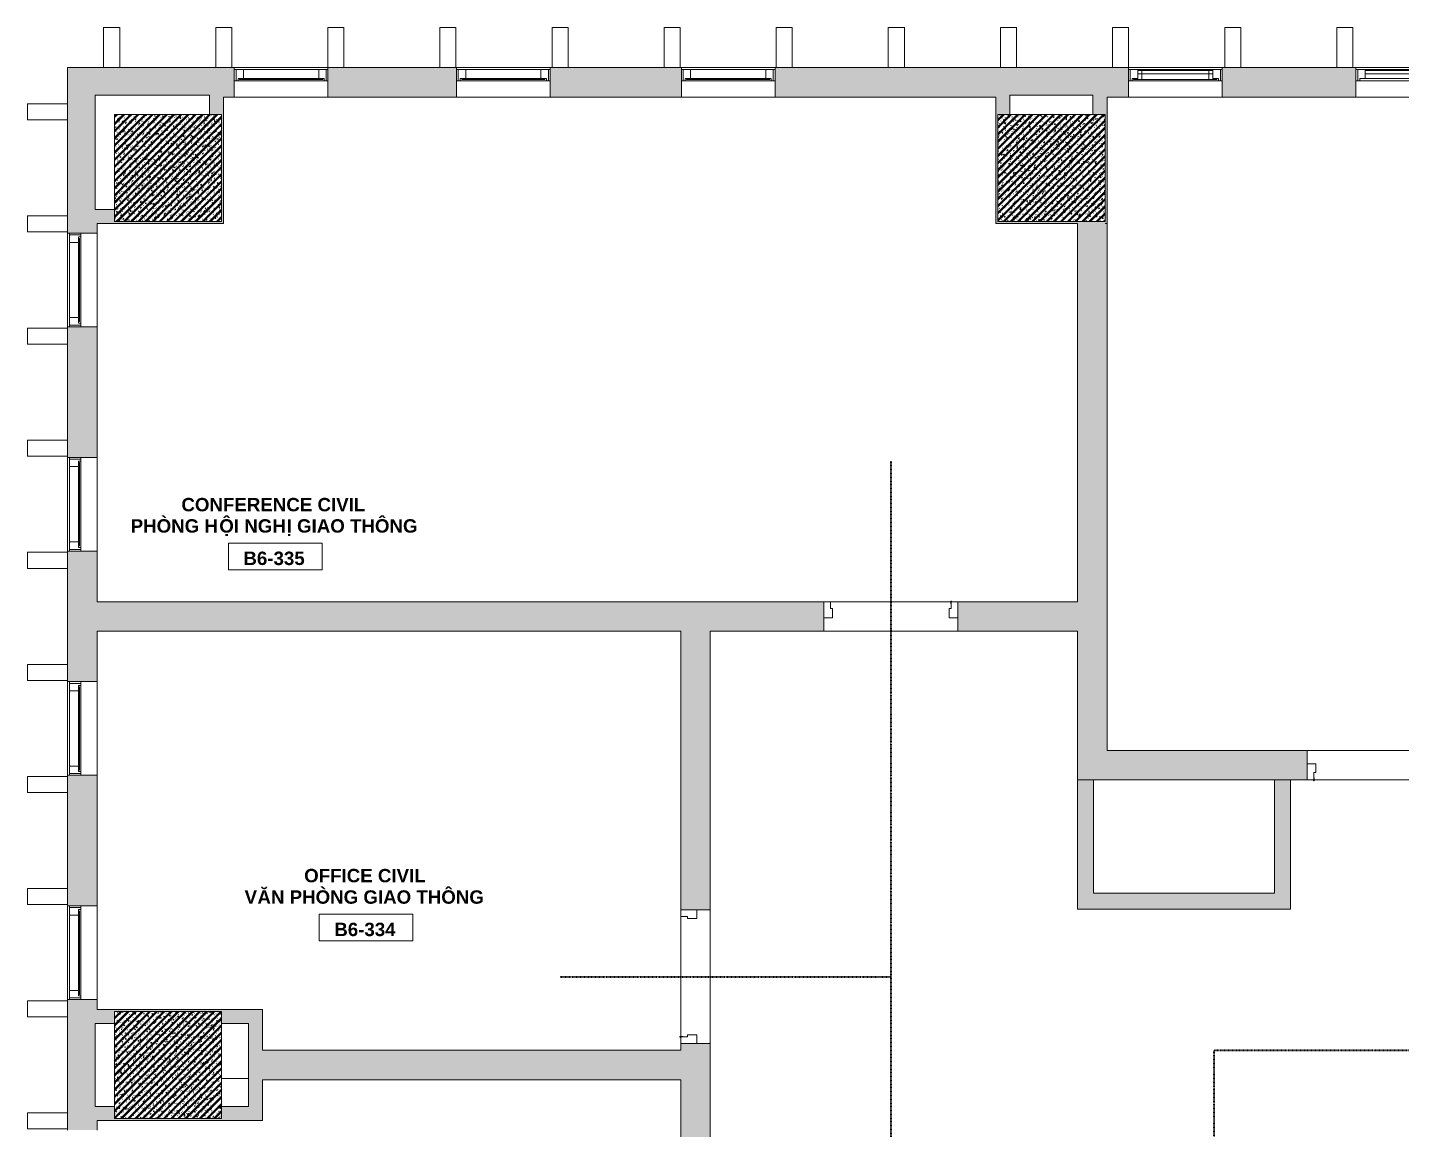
# Model space of a CAD drawing. Header units: millimetres. Extents: x -31340 to 17660, y 19597 to 75297.
# Drawn here: x -31340 to -21075, y 67065 to 75297 of the extents above; entities that cross this region are included whole.
import ezdxf

# ---------------------------------------------------------------- set-up
doc = ezdxf.new("R2010")
doc.units = ezdxf.units.MM
doc.linetypes.add('Dash', pattern=[6.35, 3.175, -3.175])
doc.linetypes.add('dash 1-1', pattern=[2, 1, -1])
for name, color, linetype, lineweight in [('A-AREA-IDEN', 2, 'Continuous', 9), ('A-DETL', 90, 'Continuous', 5), ('A-DOOR', 31, 'Continuous', 5), ('A-DOOR-FRAM', 31, 'Continuous', 5), ('A-FLOR', 192, 'Continuous', 5), ('A-GLAZ', 151, 'Continuous', 5), ('A-GLAZ-CWMG', 51, 'Continuous', 5), ('A-GLAZ-HDLN', 1, 'Dash', 5), ('A-WALL', 113, 'Continuous', 5), ('A-WALL-PATT', 111, 'Continuous', 5), ('S-COLS', 52, 'Continuous', 5)]:
    doc.layers.add(name, color=color, linetype=linetype, lineweight=lineweight)
doc.styles.add('Arial_B', font='arialbd.ttf', dxfattribs={"height": 100})
doc.styles.add('Arial_B_1', font='arialbd.ttf', dxfattribs={"height": 100})
pattern_1 = [(50, (0, 0), (63.763904, -5.57885), [6.668, -73.343]), (355, (0, 0), (-12.334876, 66.869514), [5.334, -58.674]), (100.451, (5.314, -0.465), (51.43036, 61.29098), [5.667, -62.332]), (46.184, (0, 17.78), (94.87722, -14.714836), [10.001, -110.014]), (96.636, (7.91, 16.55), (83.09115, 86.5993), [8.5, -93.497]), (351.184, (0, 17.78), (83.09204, 86.59928), [8.001, -88.011]), (21, (8.89, 13.335), (53.064487, -35.792726), [6.667, -73.342]), (326, (8.89, 13.335), (21.63066, 64.46546), [5.334, -58.674]), (71.451, (13.31, 10.35), (74.69646, 28.672367), [5.667, -62.332]), (37.5, (0, 0), (1.080413, 29.594271), [1.676, -56.286, 1.676, -57.887, -58.896]), (37.5, (0, 0), (1.080413, 29.594271), [-117.526, 1.676, -57.22]), (7.5, (0, 0), (23.386368, 35.063507), [1.676, -32.283, 1.676, -54.953, -22.447]), (7.5, (0, 0), (23.386368, 35.063507), [-90.589, 1.676, -20.771]), (327.5, (-19.825, 0), (47.456567, -2.0054684), [1.676, -20.549, 1.676, -67.666, -92.011]), (327.5, (-19.825, 0), (47.456567, -2.0054684), [-91.567, 1.676, -90.335]), (317.5, (-28.715, 0), (51.844948, 8.89904), [1.676, -27.216, 1.676, -44.374, -65.342]), (317.5, (-28.715, 0), (51.844948, 8.89904), [-74.943, 1.676, -63.665]), (45, (0, 0), (-26.715908, 26.715908), []), (45, (0, 10.89), (-26.715908, 26.715908), [])]

# ---------------------------------------------------------------- blocks, each defined once
blk = doc.blocks.new('DP3-D301 - DP3-D301-9166699-3rd Traffic Floor Plan - Pedestrian')
at = {"layer": 'A-DOOR'}
for p, q in [((447, -94), (447, -113)), ((450, -94), (447, -94)), ((450, -108), (450, -94))]:
    blk.add_line(p, q, dxfattribs=at)
for centre, radius, start, end in [((450, -113), 3, 180, 69.3211), ((450, -113), 3, 238.6638, 311.9935), ((450, -113), 3, 238.6638, 311.9935), ((450, -113), 3, 238.6638, 311.9935), ((450, -113), 3, 238.6638, 311.9935), ((450, -113), 3, 238.6638, 311.9935), ((450, -113), 3, 238.6638, 311.9935), ((450, -113), 3, 238.6638, 311.9935), ((452, -108), 2.19, 183.0662, 239.0753)]:
    blk.add_arc(centre, radius, start, end, dxfattribs=at)
at = {"layer": 'A-DOOR-FRAM'}
for p, q in [((-500, 10), (-435, 10)), ((-435, 10), (-435, -60)), ((435, 10), (500, 10)), ((435, -60), (435, 10)), ((-450, -60), (-450, -110)), ((-435, -60), (-450, -60)), ((450, -60), (435, -60)), ((450, -94), (450, -60)), ((-450, -110), (-500, -110)), ((500, -110), (451, -110))]:
    blk.add_line(p, q, dxfattribs=at)
blk = doc.blocks.new('DP3-D301 - DP3-D301-9166700-3rd Traffic Floor Plan - Pedestrian')
at = {"layer": 'A-DOOR'}
for p, q in [((447, 113), (447, 94)), ((450, 94), (450, 108)), ((447, 94), (450, 94))]:
    blk.add_line(p, q, dxfattribs=at)
for centre, radius, start, end in [((450, 113), 3, 290.6789, 180), ((450, 113), 3, 48.0065, 121.3362), ((450, 113), 3, 48.0065, 121.3362), ((450, 113), 3, 48.0065, 121.3362), ((450, 113), 3, 48.0065, 121.3362), ((450, 113), 3, 48.0065, 121.3362), ((450, 113), 3, 48.0065, 121.3362), ((450, 113), 3, 48.0065, 121.3362), ((452, 108), 2.19, 120.9247, 176.9338)]:
    blk.add_arc(centre, radius, start, end, dxfattribs=at)
at = {"layer": 'A-DOOR-FRAM'}
for p, q in [((-450, 110), (-500, 110)), ((-450, 60), (-450, 110)), ((500, 110), (451, 110)), ((-435, 60), (-450, 60)), ((-435, -10), (-435, 60)), ((450, 60), (435, 60)), ((435, 60), (435, -10)), ((450, 94), (450, 60)), ((-500, -10), (-435, -10)), ((435, -10), (500, -10))]:
    blk.add_line(p, q, dxfattribs=at)
blk = doc.blocks.new('VGU_CLUSTER_W1C - W2C - VGU_CLUSTER_W1C-8570440-3rd Traffic Floor Plan - Pedestrian')
at = {"layer": 'A-GLAZ', "lineweight": 9}
for p, q in [((-350, -12), (-337, -12)), ((-337, -95), (-350, -95)), ((-337, -12), (-322, -12)), ((-337, -95), (-337, -12)), ((-337, -12), (-337, -95)), ((-281, -95), (-337, -95)), ((-322, -12), (-322, -28)), ((-322, -28), (-281, -28)), ((-311, -21), (-251, -21)), ((-311, -28), (-311, -21)), ((-281, -28), (-311, -28)), ((-251, -21), (-251, -28)), ((251, -21), (311, -21)), ((251, -28), (251, -21)), ((281, -28), (322, -28)), ((311, -28), (281, -28)), ((337, -95), (281, -95)), ((311, -21), (311, -28)), ((322, -12), (337, -12)), ((322, -28), (322, -12)), ((337, -12), (337, -95)), ((337, -12), (350, -12)), ((337, -95), (337, -12)), ((350, -95), (337, -95))]:
    blk.add_line(p, q, dxfattribs=at)
at = {"layer": 'A-GLAZ'}
for p, q in [((-322, -12), (322, -12)), ((-281, -28), (281, -28)), ((-281, -28), (-281, -95)), ((281, -95), (-281, -95)), ((-251, -21), (251, -21)), ((281, -28), (281, -95))]:
    blk.add_line(p, q, dxfattribs=at)
blk = doc.blocks.new('DP3-D401 - DP3-D401-12130312-3rd Traffic Floor Plan - Pedestrian')
at = {"layer": 'A-DOOR'}
for p, q in [((-800, 10), (-735, 10)), ((-735, 10), (-735, -54)), ((735, 10), (800, 10)), ((735, -54), (735, 10)), ((-750, -54), (-750, -94)), ((-735, -54), (-750, -54)), ((-747, -94), (-750, -94)), ((-750, -94), (-750, -108)), ((-747, -113), (-747, -94)), ((750, -54), (735, -54)), ((747, -94), (747, -113)), ((750, -94), (747, -94)), ((750, -94), (750, -54)), ((750, -108), (750, -94)), ((-751, -110), (-800, -110)), ((800, -110), (751, -110))]:
    blk.add_line(p, q, dxfattribs=at)
for centre, radius, start, end in [((-750, -113), 3, 110.6789, 360), ((-750, -113), 3, 228.0065, 301.3362), ((-750, -113), 3, 228.0065, 301.3362), ((-750, -113), 3, 228.0065, 301.3362), ((-750, -113), 3, 228.0065, 301.3362), ((-750, -113), 3, 228.0065, 301.3362), ((-750, -113), 3, 228.0065, 301.3362), ((-750, -113), 3, 228.0065, 301.3362), ((-752, -108), 2.19, 300.9247, 356.9338), ((750, -113), 3, 180, 69.3211), ((750, -113), 3, 238.6638, 311.9935), ((750, -113), 3, 238.6638, 311.9935), ((750, -113), 3, 238.6638, 311.9935), ((750, -113), 3, 238.6638, 311.9935), ((750, -113), 3, 238.6638, 311.9935), ((750, -113), 3, 238.6638, 311.9935), ((750, -113), 3, 238.6638, 311.9935), ((752, -108), 2.19, 183.0662, 239.0753)]:
    blk.add_arc(centre, radius, start, end, dxfattribs=at)
blk = doc.blocks.new('VGU_CLUSTER_W1C - W2C - VGU_CLUSTER_W1C-8560554-3rd Traffic Floor Plan - Pedestrian')
at = {"layer": 'A-GLAZ', "lineweight": 9}
for p, q in [((-337, 95), (-350, 95)), ((-350, 12), (-337, 12)), ((-337, 95), (-337, 12)), ((-281, 95), (-337, 95)), ((-337, 12), (-337, 95)), ((-337, 12), (-322, 12)), ((-322, 12), (-322, 28)), ((-322, 28), (-281, 28)), ((-281, 28), (-311, 28)), ((-311, 28), (-311, 21)), ((-311, 21), (-251, 21)), ((-251, 21), (-251, 28)), ((251, 28), (251, 21)), ((251, 21), (311, 21)), ((337, 95), (281, 95)), ((281, 28), (322, 28)), ((311, 28), (281, 28)), ((311, 21), (311, 28)), ((322, 28), (322, 12)), ((322, 12), (337, 12)), ((337, 12), (337, 95)), ((350, 95), (337, 95)), ((337, 95), (337, 12)), ((337, 12), (350, 12))]:
    blk.add_line(p, q, dxfattribs=at)
at = {"layer": 'A-GLAZ'}
for p, q in [((-322, 12), (322, 12)), ((-281, 95), (281, 95)), ((-281, 95), (-281, 28)), ((281, 28), (-281, 28)), ((-251, 21), (251, 21)), ((281, 95), (281, 28))]:
    blk.add_line(p, q, dxfattribs=at)
blk = doc.blocks.new('VGU_CLUSTER_W1B - W2B - W3B - VGU_CLUSTER_W1B-12354645-3rd Traffic Floor Plan - Pedestrian')
at = {"layer": 'A-GLAZ', "lineweight": 9}
for p, q in [((-337, 95), (-350, 95)), ((-350, 12), (-337, 12)), ((-337, 95), (-337, 12)), ((-281, 95), (-337, 95)), ((-337, 12), (-337, 95)), ((-337, 12), (-322, 12)), ((-322, 12), (-322, 28)), ((-322, 28), (-281, 28)), ((-281, 28), (-311, 28)), ((-311, 28), (-311, 21)), ((-311, 21), (-251, 21)), ((-281, 28), (-281, 95)), ((-281, 88), (-281, 28)), ((-251, 88), (-281, 88)), ((281, 88), (-281, 88)), ((-281, 88), (-281, 63)), ((-281, 63), (281, 63)), ((-251, 21), (-251, 88)), ((281, 88), (251, 88)), ((251, 88), (251, 21)), ((251, 21), (311, 21)), ((337, 95), (281, 95)), ((281, 95), (281, 28)), ((281, 28), (281, 88)), ((281, 63), (281, 88)), ((311, 28), (281, 28)), ((281, 28), (322, 28)), ((311, 21), (311, 28)), ((322, 28), (322, 12)), ((322, 12), (337, 12)), ((337, 12), (337, 95)), ((350, 95), (337, 95)), ((337, 95), (337, 12)), ((337, 12), (350, 12))]:
    blk.add_line(p, q, dxfattribs=at)
at = {"layer": 'A-GLAZ'}
for p, q in [((-322, 12), (322, 12)), ((281, 95), (-281, 95)), ((-251, 21), (251, 21))]:
    blk.add_line(p, q, dxfattribs=at)
at = {"layer": 'A-GLAZ-HDLN'}
for p, q in [((-13, 95), (0, 95)), ((-13, 12), (0, 12)), ((13, 95), (0, 95)), ((13, 12), (0, 12))]:
    blk.add_line(p, q, dxfattribs=at)
blk = doc.blocks.new('VGU_CLUSTER_W1A - W2A - W3A - W4 - W5C - W6 - VGU_CLUSTER_W1A-8561551-3rd Traffic Floor Plan - Pedestrian')
at = {"layer": 'A-GLAZ', "lineweight": 9}
for p, q in [((-337, 95), (-350, 95)), ((-350, 12), (-337, 12)), ((-337, 95), (-337, 12)), ((-281, 95), (-337, 95)), ((-337, 12), (-337, 95)), ((-337, 12), (-322, 12)), ((-322, 12), (-322, 28)), ((-322, 28), (-281, 28)), ((-281, 28), (-281, 95)), ((281, 88), (-281, 88)), ((-281, 88), (-281, 63)), ((-281, 63), (281, 63)), ((337, 95), (281, 95)), ((281, 95), (281, 28)), ((281, 63), (281, 88)), ((281, 28), (322, 28)), ((322, 28), (322, 12)), ((322, 12), (337, 12)), ((337, 12), (337, 95)), ((350, 95), (337, 95)), ((337, 95), (337, 12)), ((337, 12), (350, 12))]:
    blk.add_line(p, q, dxfattribs=at)
at = {"layer": 'A-GLAZ'}
for p, q in [((-322, 12), (322, 12)), ((281, 95), (-281, 95)), ((-281, 28), (281, 28))]:
    blk.add_line(p, q, dxfattribs=at)
at = {"layer": 'A-GLAZ-HDLN'}
for p in [(-13, 12), (13, 12)]:
    blk.add_line(p, (0, 12), dxfattribs=at)
blk = doc.blocks.new('Room Tag - Room Tag-8377849-3rd Traffic Floor Plan - Pedestrian')
at = {"layer": 'A-AREA-IDEN'}
for p, q in [((-7, -0.80625), (-7, -4.80625)), ((-7, -0.80625), (7, -0.80625)), ((7, -0.80625), (7, -4.80625)), ((-7, -4.80625), (7, -4.80625))]:
    blk.add_line(p, q, dxfattribs=at)

msp = doc.modelspace()

# ---------------------------------------------------------------- hatches: boundary and pattern name
at = {"layer": 'A-WALL-PATT'}
for points in [[(-30835, 73937), (-30835, 74997), (-31040, 74997), (-31040, 73937)], [(-29980, 74792), (-29980, 74997), (-30835, 74997), (-30835, 74792)], [(-29875, 74647), (-29875, 74997), (-29980, 74997), (-29980, 74647), (-29890, 74647)], [(-24090, 74647), (-24000, 74647), (-24000, 74997), (-24105, 74997), (-24105, 74647)], [(-23380, 74792), (-23275, 74792), (-23275, 74997), (-24000, 74997), (-24000, 74792)], [(-23380, 74647), (-23275, 74647), (-23275, 74792), (-23380, 74792), (-23380, 74777)], [(-29875, 73832), (-29875, 74647), (-29890, 74647), (-29890, 73832)], [(-24090, 73832), (-24090, 74647), (-24105, 74647), (-24105, 73832)], [(-23275, 73832), (-23275, 74647), (-23290, 74647), (-23290, 73832)], [(-30690, 73832), (-30690, 73937), (-31040, 73937), (-31040, 73832), (-30820, 73832)], [(-29942, 73832), (-29890, 73832), (-29890, 73847), (-30690, 73847), (-30690, 73832)], [(-23290, 73832), (-23290, 73847), (-24090, 73847), (-24090, 73832), (-23495, 73832)], [(-23495, 69677), (-23275, 69677), (-23275, 73832), (-23495, 73832), (-23495, 69897)], [(-30820, 70787), (-26460, 70787), (-26460, 71007), (-30820, 71007)], [(-23375, 68712), (-23375, 69677), (-23495, 69677), (-23495, 68712)], [(-21905, 68832), (-21905, 69677), (-22025, 69677), (-22025, 68832)], [(-21905, 68712), (-21905, 68832), (-23375, 68832), (-23375, 68712), (-22025, 68712)], [(-31040, 67857), (-30690, 67857), (-30690, 67962), (-31040, 67962), (-31040, 67871)], [(-29942, 67947), (-29890, 67947), (-29890, 67962), (-30690, 67962), (-30690, 67947)], [(-29585, 67857), (-29585, 67962), (-29890, 67962), (-29890, 67857), (-29690, 67857)], [(-30835, 67857), (-31040, 67857), (-31040, 67237), (-30835, 67237)], [(-29585, 67237), (-29585, 67857), (-29690, 67857), (-29690, 67237)], [(-29585, 67437), (-26460, 67437), (-26460, 67657), (-29585, 67657)], [(-30690, 67132), (-30690, 67237), (-31040, 67237), (-31040, 67132), (-30820, 67132)], [(-29585, 67132), (-29585, 67237), (-29890, 67237), (-29890, 67132), (-29690, 67132)], [(-29942, 67132), (-29890, 67132), (-29890, 67147), (-30690, 67147), (-30690, 67132)]]:
    msp.add_hatch(color=256, dxfattribs=at).paths.add_polyline_path(points)
h = msp.add_hatch(color=256, dxfattribs=at)
h.paths.add_polyline_path([(-29095, 74777), (-28135, 74777), (-28135, 74997), (-29095, 74997), (-29095, 74908)])
h.paths.add_polyline_path([(-29795, 74777), (-29795, 74997), (-29875, 74997), (-29875, 74777)])
h.paths.add_polyline_path([(-24105, 74777), (-24105, 74997), (-25755, 74997), (-25755, 74777), (-24161, 74777)])
h.paths.add_polyline_path([(-26455, 74777), (-26455, 74997), (-27435, 74997), (-27435, 74777)])
h = msp.add_hatch(color=256, dxfattribs=at)
h.paths.add_polyline_path([(-19055, 74777), (-18085, 74777), (-18085, 74997), (-19055, 74997), (-19055, 74908)])
h.paths.add_polyline_path([(-23115, 74777), (-23115, 74997), (-23275, 74997), (-23275, 74777)])
h.paths.add_polyline_path([(-20715, 74777), (-19755, 74777), (-19755, 74997), (-20715, 74997), (-20715, 74908)])
h.paths.add_polyline_path([(-21415, 74777), (-21415, 74997), (-22415, 74997), (-22415, 74777), (-21849, 74777)])
h.paths.add_polyline_path([(-17385, 74777), (-17305, 74777), (-17305, 74997), (-17385, 74997), (-17385, 74908)])
h = msp.add_hatch(color=256, dxfattribs=at)
h.paths.add_polyline_path([(-31040, 67962), (-30820, 67962), (-30820, 68036), (-31040, 68036)])
h.paths.add_polyline_path([(-31040, 68736), (-30820, 68736), (-30820, 69711), (-31040, 69711), (-31040, 69044)])
h.paths.add_polyline_path([(-30820, 70411), (-30820, 71386), (-31040, 71386), (-31040, 70411)])
h.paths.add_polyline_path([(-31040, 72086), (-30820, 72086), (-30820, 73061), (-31040, 73061), (-31040, 72562)])
h.paths.add_polyline_path([(-30820, 73761), (-30820, 73832), (-31040, 73832), (-31040, 73761)])
h = msp.add_hatch(color=256, dxfattribs=at)
h.paths.add_polyline_path([(-24161, 70787), (-23495, 70787), (-23495, 71007), (-24390, 71007), (-24390, 70787)])
h.paths.add_polyline_path([(-26240, 70787), (-25390, 70787), (-25390, 71007), (-26460, 71007), (-26460, 70787)])
h = msp.add_hatch(color=256, dxfattribs=at)
h.paths.add_polyline_path([(-26460, 60422), (-26240, 60422), (-26240, 62887), (-26460, 62887), (-26460, 60432)])
h.paths.add_polyline_path([(-26240, 63887), (-26240, 64357), (-26460, 64357), (-26460, 63887)])
h.paths.add_polyline_path([(-26460, 65357), (-26240, 65357), (-26240, 67707), (-26460, 67707), (-26460, 65526)])
h.paths.add_polyline_path([(-26460, 68707), (-26240, 68707), (-26240, 70787), (-26460, 70787), (-26460, 70217)])
h = msp.add_hatch(color=256, dxfattribs=at)
h.paths.add_polyline_path([(-11555, 69677), (-10205, 69677), (-10205, 69897), (-11555, 69897)])
h.paths.add_polyline_path([(-12555, 69677), (-12555, 69897), (-20180, 69897), (-20180, 69677), (-12599, 69677)])
h.paths.add_polyline_path([(-23275, 69677), (-21780, 69677), (-21780, 69897), (-23275, 69897)])
h = msp.add_hatch(color=256, dxfattribs=at)
h.paths.add_polyline_path([(-30820, 61262), (-30820, 61336), (-31040, 61336), (-31040, 61262)])
h.paths.add_polyline_path([(-30820, 62036), (-30820, 63011), (-31040, 63011), (-31040, 62036)])
h.paths.add_polyline_path([(-31040, 63711), (-30820, 63711), (-30820, 64686), (-31040, 64686), (-31040, 64087)])
h.paths.add_polyline_path([(-31040, 65386), (-30820, 65386), (-30820, 66361), (-31040, 66361), (-31040, 65526)])
h.paths.add_polyline_path([(-31040, 67061), (-30820, 67061), (-30820, 67132), (-31040, 67132)])
at = {"layer": 'S-COLS'}
h = msp.add_hatch(dxfattribs=at)
h.set_pattern_fill('FP_1', color=256, style=0, pattern_type=2)
h.set_pattern_definition(pattern_1)
h.paths.add_polyline_path([(-29942, 73847), (-29890, 73847), (-29890, 74647), (-30690, 74647), (-30690, 73847)])
h = msp.add_hatch(dxfattribs=at)
h.set_pattern_fill('FP_1', color=256, style=0, pattern_type=2)
h.set_pattern_definition(pattern_1)
h.paths.add_polyline_path([(-23290, 73847), (-23290, 74647), (-24090, 74647), (-24090, 73847)])
h = msp.add_hatch(dxfattribs=at)
h.set_pattern_fill('FP_1', color=256, style=0, pattern_type=2)
h.set_pattern_definition(pattern_1)
h.paths.add_polyline_path([(-30690, 67147), (-29890, 67147), (-29890, 67947), (-30690, 67947), (-30690, 67871)])

# ---------------------------------------------------------------- linework, layer by layer
at = {"layer": 'A-DETL', "linetype": 'dash 1-1', "lineweight": 40}
for p, q in [((-24890, 72057), (-24890, 65357)), ((-27360, 68207), (-24890, 68207)), ((-22475, 67657), (-4475, 67657)), ((-22475, 63657), (-22475, 67657))]:
    msp.add_line(p, q, dxfattribs=at)
at = {"layer": 'A-FLOR'}
for p, q in [((-21780, 69897), (-20180, 69897)), ((-20233, 69677), (-21727, 69677)), ((-29890, 67447), (-29690, 67447))]:
    msp.add_line(p, q, dxfattribs=at)
at = {"layer": 'A-GLAZ-CWMG'}
for p, q in [((-30651, 75297), (-30771, 75297)), ((-30771, 75297), (-30771, 74997)), ((-30651, 74997), (-30651, 75297)), ((-29814, 75297), (-29934, 75297)), ((-29934, 75297), (-29934, 74997)), ((-29814, 74997), (-29814, 75297)), ((-28976, 75297), (-29096, 75297)), ((-29096, 75297), (-29096, 74997)), ((-28976, 74997), (-28976, 75297)), ((-28139, 75297), (-28259, 75297)), ((-28259, 75297), (-28259, 74997)), ((-28139, 74997), (-28139, 75297)), ((-27301, 75297), (-27421, 75297)), ((-27421, 75297), (-27421, 74997)), ((-27301, 74997), (-27301, 75297)), ((-26464, 75297), (-26584, 75297)), ((-26584, 75297), (-26584, 74997)), ((-26464, 74997), (-26464, 75297)), ((-25626, 75297), (-25746, 75297)), ((-25746, 75297), (-25746, 74997)), ((-25626, 74997), (-25626, 75297)), ((-24789, 75297), (-24909, 75297)), ((-24909, 75297), (-24909, 74997)), ((-24789, 74997), (-24789, 75297)), ((-23951, 75297), (-24071, 75297)), ((-24071, 75297), (-24071, 74997)), ((-23951, 74997), (-23951, 75297)), ((-23114, 75297), (-23234, 75297)), ((-23234, 75297), (-23234, 74997)), ((-23114, 74997), (-23114, 75297)), ((-22276, 75297), (-22396, 75297)), ((-22396, 75297), (-22396, 74997)), ((-22276, 74997), (-22276, 75297)), ((-21439, 75297), (-21559, 75297)), ((-21559, 75297), (-21559, 74997)), ((-21439, 74997), (-21439, 75297)), ((-30771, 74997), (-30651, 74997)), ((-29934, 74997), (-29814, 74997)), ((-29096, 74997), (-28976, 74997)), ((-28259, 74997), (-28139, 74997)), ((-27421, 74997), (-27301, 74997)), ((-26584, 74997), (-26464, 74997)), ((-25746, 74997), (-25626, 74997)), ((-24909, 74997), (-24789, 74997)), ((-24071, 74997), (-23951, 74997)), ((-23234, 74997), (-23114, 74997)), ((-22396, 74997), (-22276, 74997)), ((-21559, 74997), (-21439, 74997)), ((-31040, 74727), (-31340, 74727)), ((-31340, 74727), (-31340, 74607)), ((-31040, 74607), (-31040, 74727)), ((-31340, 74607), (-31040, 74607)), ((-31040, 73890), (-31340, 73890)), ((-31340, 73890), (-31340, 73770)), ((-31040, 73770), (-31040, 73890)), ((-31340, 73770), (-31040, 73770)), ((-31040, 73052), (-31340, 73052)), ((-31340, 73052), (-31340, 72932)), ((-31040, 72932), (-31040, 73052)), ((-31340, 72932), (-31040, 72932)), ((-31040, 72215), (-31340, 72215)), ((-31340, 72215), (-31340, 72095)), ((-31040, 72095), (-31040, 72215)), ((-31340, 72095), (-31040, 72095)), ((-31040, 71377), (-31340, 71377)), ((-31340, 71377), (-31340, 71257)), ((-31040, 71257), (-31040, 71377)), ((-31340, 71257), (-31040, 71257)), ((-31040, 70540), (-31340, 70540)), ((-31340, 70540), (-31340, 70420)), ((-31040, 70420), (-31040, 70540)), ((-31340, 70420), (-31040, 70420)), ((-31040, 69702), (-31340, 69702)), ((-31340, 69702), (-31340, 69582)), ((-31040, 69582), (-31040, 69702)), ((-31340, 69582), (-31040, 69582)), ((-31040, 68865), (-31340, 68865)), ((-31340, 68865), (-31340, 68745)), ((-31040, 68745), (-31040, 68865)), ((-31340, 68745), (-31040, 68745)), ((-31040, 68027), (-31340, 68027)), ((-31340, 68027), (-31340, 67907)), ((-31040, 67907), (-31040, 68027)), ((-31340, 67907), (-31040, 67907)), ((-31040, 67190), (-31340, 67190)), ((-31340, 67190), (-31340, 67070)), ((-31040, 67070), (-31040, 67190)), ((-31340, 67070), (-31040, 67070))]:
    msp.add_line(p, q, dxfattribs=at)
at = {"layer": 'A-WALL', "lineweight": 15}
for p, q in [((-31040, 74997), (-31040, 73761)), ((-29795, 74997), (-31040, 74997)), ((-29795, 74777), (-29795, 74997)), ((-28135, 74997), (-29095, 74997)), ((-29095, 74997), (-29095, 74777)), ((-28135, 74777), (-28135, 74997)), ((-26455, 74997), (-27435, 74997)), ((-27435, 74997), (-27435, 74777)), ((-26455, 74777), (-26455, 74997)), ((-23115, 74997), (-25755, 74997)), ((-25755, 74997), (-25755, 74777)), ((-23115, 74777), (-23115, 74997)), ((-21415, 74997), (-22415, 74997)), ((-22415, 74997), (-22415, 74777)), ((-21415, 74777), (-21415, 74997)), ((-30835, 73937), (-30835, 74792)), ((-30835, 74792), (-29980, 74792)), ((-29980, 74792), (-29980, 74647)), ((-29875, 73832), (-29875, 74777)), ((-29875, 74777), (-29795, 74777)), ((-29095, 74777), (-28135, 74777)), ((-27435, 74777), (-26455, 74777)), ((-25755, 74777), (-24105, 74777)), ((-24105, 74777), (-24105, 73832)), ((-24000, 74647), (-24000, 74792)), ((-24000, 74792), (-23380, 74792)), ((-23380, 74792), (-23380, 74647)), ((-23275, 69897), (-23275, 74777)), ((-23275, 74777), (-23115, 74777)), ((-22415, 74777), (-21415, 74777)), ((-29980, 74647), (-29890, 74647)), ((-29890, 74647), (-29890, 73847)), ((-24090, 73847), (-24090, 74647)), ((-24090, 74647), (-24000, 74647)), ((-23380, 74647), (-23290, 74647)), ((-23290, 74647), (-23290, 73847)), ((-30690, 73937), (-30835, 73937)), ((-30690, 73847), (-30690, 73937)), ((-30820, 73832), (-29875, 73832)), ((-30820, 73761), (-30820, 73832)), ((-29890, 73847), (-30690, 73847)), ((-24105, 73832), (-23495, 73832)), ((-23290, 73847), (-24090, 73847)), ((-23495, 73832), (-23495, 71007)), ((-23290, 73832), (-23275, 73832)), ((-31040, 73761), (-30820, 73761)), ((-31040, 73061), (-31040, 72086)), ((-30820, 73061), (-31040, 73061)), ((-30820, 72086), (-30820, 73061)), ((-31040, 72086), (-30820, 72086)), ((-31040, 71386), (-31040, 70411)), ((-30820, 71386), (-31040, 71386)), ((-30820, 71007), (-30820, 71386)), ((-25390, 71007), (-30820, 71007)), ((-25390, 70787), (-25390, 71007)), ((-23495, 71007), (-24390, 71007)), ((-24390, 71007), (-24390, 70787)), ((-30820, 70411), (-30820, 70787)), ((-30820, 70787), (-26460, 70787)), ((-26460, 70787), (-26460, 68707)), ((-26240, 70787), (-25390, 70787)), ((-26240, 68707), (-26240, 70787)), ((-24390, 70787), (-23495, 70787)), ((-23495, 70787), (-23495, 68712)), ((-31040, 70411), (-30820, 70411)), ((-21780, 69897), (-23275, 69897)), ((-21780, 69677), (-21780, 69897)), ((-31040, 69711), (-31040, 68736)), ((-30820, 69711), (-31040, 69711)), ((-30820, 68736), (-30820, 69711)), ((-21780, 69677), (-23495, 69677)), ((-23375, 68832), (-23375, 69677)), ((-22025, 69677), (-22025, 68832)), ((-21905, 68712), (-21905, 69677)), ((-22025, 68832), (-23375, 68832)), ((-31040, 68736), (-30820, 68736)), ((-26460, 68707), (-26240, 68707)), ((-23495, 68712), (-21905, 68712)), ((-30820, 68036), (-31040, 68036)), ((-31040, 68036), (-31040, 67061)), ((-30820, 67962), (-30820, 68036)), ((-29585, 67962), (-30820, 67962)), ((-29585, 67657), (-29585, 67962)), ((-30835, 67857), (-30690, 67857)), ((-30835, 67237), (-30835, 67857)), ((-30690, 67947), (-29890, 67947)), ((-30690, 67857), (-30690, 67947)), ((-29890, 67947), (-29890, 67857)), ((-29890, 67857), (-29690, 67857)), ((-29690, 67857), (-29690, 67237)), ((-26460, 67657), (-29585, 67657)), ((-26460, 67707), (-26460, 67657)), ((-26240, 67707), (-26460, 67707)), ((-26240, 65357), (-26240, 67707)), ((-29585, 67437), (-26460, 67437)), ((-29585, 67132), (-29585, 67437)), ((-26460, 67437), (-26460, 65357)), ((-30690, 67237), (-30835, 67237)), ((-30690, 67147), (-30690, 67237)), ((-29690, 67237), (-29890, 67237)), ((-29890, 67237), (-29890, 67147)), ((-29890, 67147), (-30690, 67147)), ((-30820, 67132), (-29585, 67132)), ((-30820, 67061), (-30820, 67132))]:
    msp.add_line(p, q, dxfattribs=at)
at = {"layer": 'A-WALL'}
for p, q in [((-29795, 74997), (-29096, 74997)), ((-28135, 74997), (-27435, 74997)), ((-26455, 74997), (-25755, 74997)), ((-23114, 74997), (-22415, 74997)), ((-21415, 74997), (-20721, 74997)), ((-29095, 74777), (-29795, 74777)), ((-27435, 74777), (-28135, 74777)), ((-25755, 74777), (-26455, 74777)), ((-22415, 74777), (-23115, 74777)), ((-20715, 74777), (-21415, 74777)), ((-31040, 73061), (-31040, 73761)), ((-30820, 73761), (-30820, 73061)), ((-31040, 71386), (-31040, 72086)), ((-30820, 72086), (-30820, 71386)), ((-25340, 71007), (-24443, 71007)), ((-24390, 70787), (-25390, 70787)), ((-31040, 69711), (-31040, 70411)), ((-30820, 70411), (-30820, 69711)), ((-31040, 68036), (-31040, 68736)), ((-30820, 68736), (-30820, 68036)), ((-26240, 68707), (-26240, 67707)), ((-26460, 67760), (-26460, 68657))]:
    msp.add_line(p, q, dxfattribs=at)
at = {"layer": 'S-COLS', "lineweight": 15}
for p, q in [((-29890, 74647), (-30690, 74647)), ((-30690, 74647), (-30690, 73847)), ((-29890, 73847), (-29890, 74647)), ((-23290, 74647), (-24090, 74647)), ((-24090, 74647), (-24090, 73847)), ((-23290, 73847), (-23290, 74647)), ((-30690, 73847), (-29890, 73847)), ((-24090, 73847), (-23290, 73847)), ((-29890, 67947), (-30690, 67947)), ((-30690, 67947), (-30690, 67147)), ((-29890, 67147), (-29890, 67947)), ((-30690, 67147), (-29890, 67147))]:
    msp.add_line(p, q, dxfattribs=at)

# ---------------------------------------------------------------- block references
at = {"layer": 'A-AREA-IDEN', "xscale": 49.99999999999998, "yscale": 49.99999999999998, "zscale": 49.99999999999998}
for p in [(-29489, 71486), (-28810, 68714)]:
    msp.add_blockref('Room Tag - Room Tag-8377849-3rd Traffic Floor Plan - Pedestrian', p, dxfattribs=at)
at = {"layer": 'A-DOOR'}
msp.add_blockref('DP3-D401 - DP3-D401-12130312-3rd Traffic Floor Plan - Pedestrian', (-20980, 69787), dxfattribs=at)
at = {"layer": 'A-DOOR-FRAM'}
msp.add_blockref('DP3-D301 - DP3-D301-9166700-3rd Traffic Floor Plan - Pedestrian', (-24890, 70897), dxfattribs=at)
at = {"layer": 'A-DOOR-FRAM', "rotation": 269.9999999999999}
msp.add_blockref('DP3-D301 - DP3-D301-9166699-3rd Traffic Floor Plan - Pedestrian', (-26350, 68207), dxfattribs=at)
at = {"layer": 'A-GLAZ'}
for name, p in [('VGU_CLUSTER_W1C - W2C - VGU_CLUSTER_W1C-8560554-3rd Traffic Floor Plan - Pedestrian', (-29445, 74887)), ('VGU_CLUSTER_W1C - W2C - VGU_CLUSTER_W1C-8560554-3rd Traffic Floor Plan - Pedestrian', (-27785, 74887)), ('VGU_CLUSTER_W1C - W2C - VGU_CLUSTER_W1C-8560554-3rd Traffic Floor Plan - Pedestrian', (-26105, 74887)), ('VGU_CLUSTER_W1B - W2B - W3B - VGU_CLUSTER_W1B-12354645-3rd Traffic Floor Plan - Pedestrian', (-22765, 74887)), ('VGU_CLUSTER_W1A - W2A - W3A - W4 - W5C - W6 - VGU_CLUSTER_W1A-8561551-3rd Traffic Floor Plan - Pedestrian', (-21065, 74887))]:
    msp.add_blockref(name, p, dxfattribs=at)
at = {"layer": 'A-GLAZ', "rotation": 270}
for p in [(-30930, 73411), (-30930, 71736), (-30930, 70061), (-30930, 68386)]:
    msp.add_blockref('VGU_CLUSTER_W1C - W2C - VGU_CLUSTER_W1C-8570440-3rd Traffic Floor Plan - Pedestrian', p, dxfattribs=at)

# ---------------------------------------------------------------- texts
at = {"layer": 'A-AREA-IDEN', "char_height": 100, "attachment_point": 1}
for s, insert, width, style in [('CONFERENCE CIVIL', (-30190, 71783), 1695.57, 'Arial_B'), ('PHÒNG H', (-30569, 71624), 801.69, 'Arial_B'), ('\\fArial|b1|i0|c254|p34|;Ộ', (-29907, 71624), 132.28, 'Arial_B_1'), (' GIAO THÔNG', (-29365, 71624), 1154.43, 'Arial_B'), ('I NGH', (-29798, 71624), 477, 'Arial_B'), ('\\fArial|b1|i0|c254|p34|;Ị', (-29404, 71624), 48.1, 'Arial_B_1'), ('B6-335', (-29727, 71382), 565.19, 'Arial_B'), ('OFFICE CIVIL', (-29273, 69012), 1118.35, 'Arial_B'), ('ĂN PHÒNG GIAO THÔNG', (-29622, 68852), 2080.38, 'Arial_B'), ('\\fArial|b1|i0|c0|p34|;V', (-29718, 68852), 116.24, 'Arial_B'), ('B6-334', (-29048, 68610), 565.19, 'Arial_B')]:
    msp.add_mtext(s, dxfattribs=dict(at, insert=insert, width=width, style=style))

doc.saveas('drawing.dxf')
